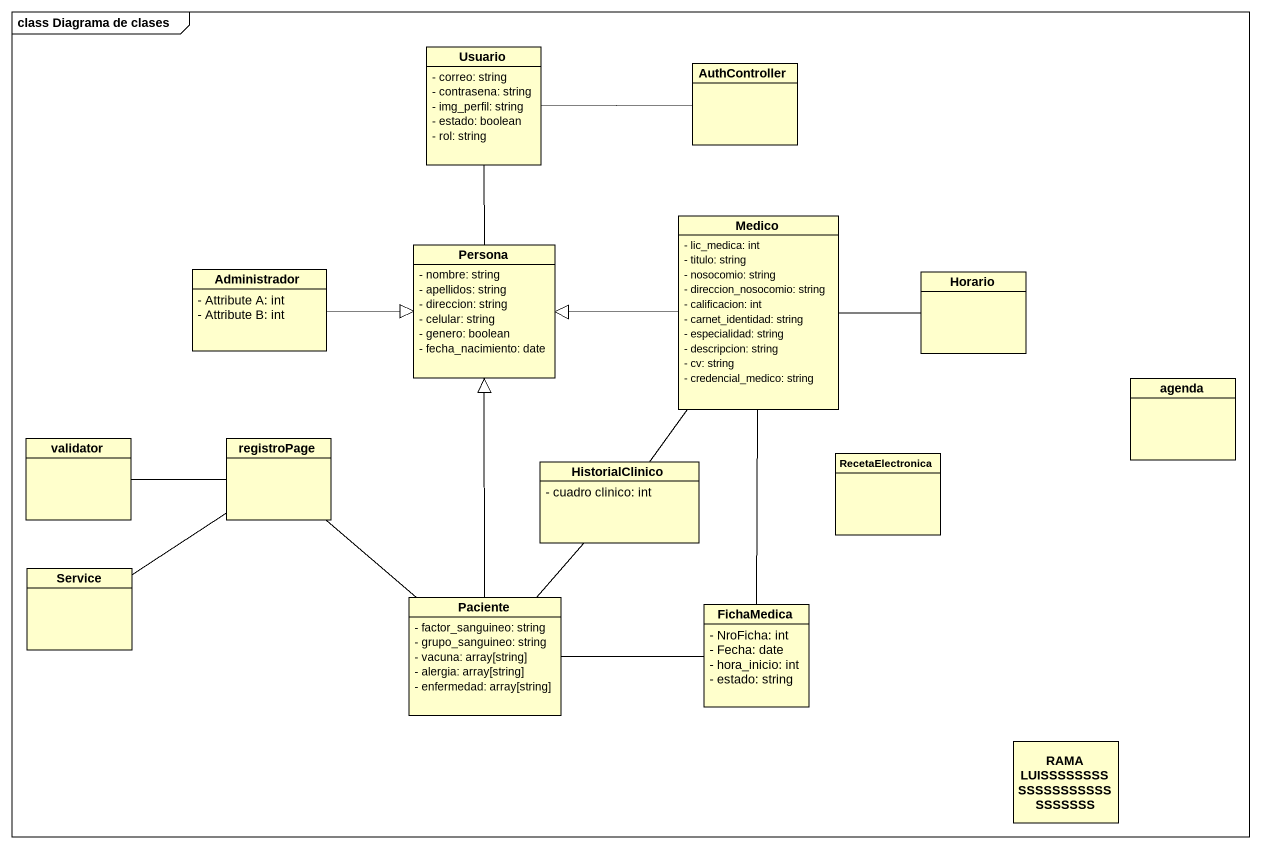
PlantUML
@startuml
mainframe class Diagrama de clases
hide circle
hide empty members
skinparam classAttributeIconSize 0
class Usuario {
  - correo: string
  - contrasena: string
  - img_perfil: string
  - estado: boolean
  - rol: string
}
class AuthController
class Medico {
  - lic_medica: int
  - titulo: string
  - nosocomio: string
  - direccion_nosocomio: string
  - calificacion: int
  - carnet_identidad: string
  - especialidad: string
  - descripcion: string
  - cv: string
  - credencial_medico: string
}
class Administrador {
  - Attribute A: int
  - Attribute B: int
}
class Persona {
  - nombre: string
  - apellidos: string
  - direccion: string
  - celular: string
  - genero: boolean
  - fecha_nacimiento: date
}
class Horario
class agenda
class validator
class registroPage
class HistorialClinico {
  - cuadro clinico: int
}
class RecetaElectronica
class Service
class Paciente {
  - factor_sanguineo: string
  - grupo_sanguineo: string
  - vacuna: array[string]
  - alergia: array[string]
  - enfermedad: array[string]
}
class FichaMedica {
  - NroFicha: int
  - Fecha: date
  - hora_inicio: int
  - estado: string
}
class "RAMA LUISSSSSSSSSSSSSSSSSSSSSSSSSS" as RAMA_LUISSSSSSSSSSSSSSSSSSSS
Usuario -right- AuthController
Usuario -- Persona
Medico -left-|> Persona
Medico -right- Horario
Administrador -right-|> Persona
validator -right- registroPage
registroPage -- Service
registroPage -- Paciente
HistorialClinico -up- Medico
Paciente -up-|> Persona
Paciente -up- HistorialClinico
Paciente -right- FichaMedica
FichaMedica -up- Medico
@enduml
